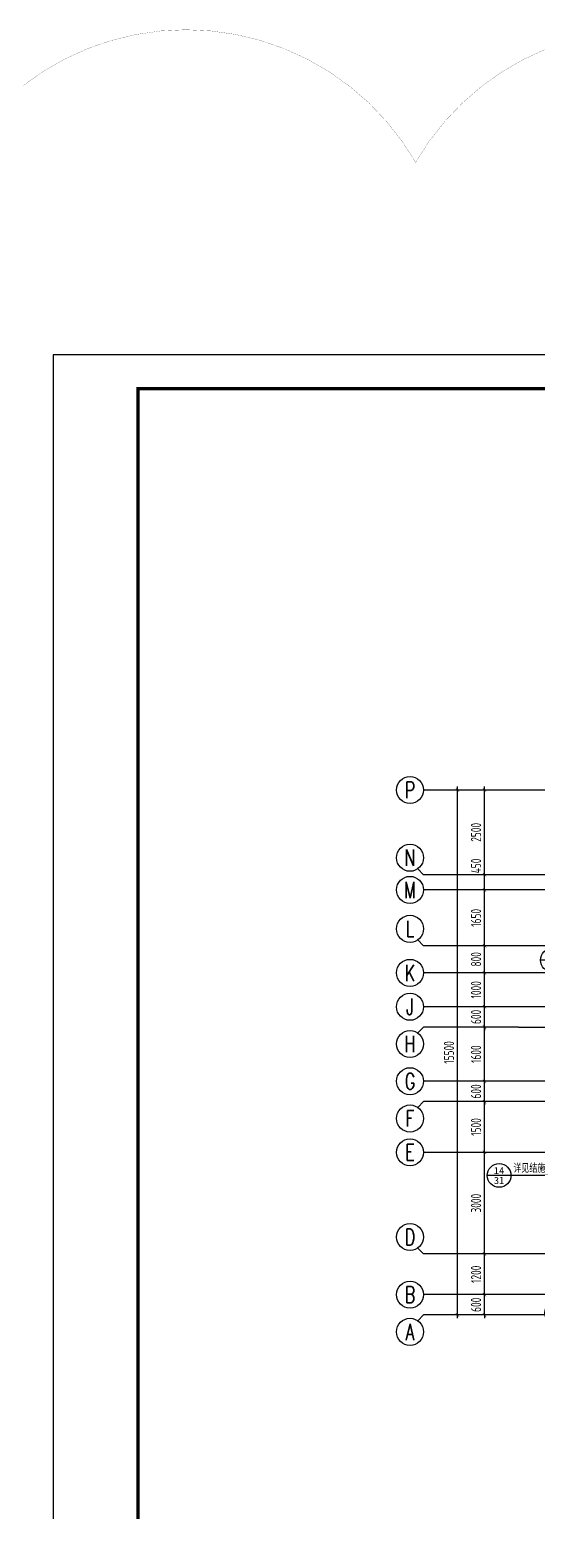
# Model space of a CAD drawing. Extents: x -461650 to 361314, y 245336 to 769729.
# Drawn here: x -27955 to -12934, y 632866 to 676646 of the extents above; entities that cross this region are included whole.
import ezdxf
from ezdxf.enums import TextEntityAlignment as Align

# ---------------------------------------------------------------- set-up
doc = ezdxf.new("R2010")
doc.units = 0
doc.header["$LTSCALE"] = 1000
doc.linetypes.add('DOTE', pattern=[2.42, 2, -0.2, 0.02, -0.2])
doc.layers.get('0').update_dxf_attribs({"linetype": 'CONTINUOUS'})
doc.layers.get('DEFPOINTS').update_dxf_attribs({"linetype": 'CONTINUOUS'})
for name, color, linetype in [('-TK', 7, 'CONTINUOUS'), ('A-AXIS', 1, 'CONTINUOUS'), ('A-DOTE', 10, 'DOTE'), ('AXIS_NUM', 7, 'CONTINUOUS'), ('DIM_IDEN', 67, 'CONTINUOUS'), ('PUB_TEXT', 2, 'CONTINUOUS'), ('S-Y一般标注', 3, 'CONTINUOUS'), ('水平筋标注', 7, 'CONTINUOUS')]:
    doc.layers.add(name, color=color, linetype=linetype)
doc.styles.add('_TCH_AXIS', font='COMPLEX', dxfattribs={"bigfont": 'GBCBIG'})
doc.styles.add('_TCH_LABEL', font='simhei.ttf')
doc.styles.add('TSSD_Axis', font='complex.shx', dxfattribs={"width": 0.7, "bigfont": 'hztxt.shx'})
doc.styles.add('TSSD_DIMENSION', font='Tssdeng.shx', dxfattribs={"width": 0.7, "bigfont": 'tssdchn.shx'})
doc.dimstyles.new('TSSD_100_100', dxfattribs={"dimtxt": 300, "dimasz": 100, "dimexe": 100, "dimexo": 250, "dimgap": 100, "dimtad": 1, "dimdec": 0, "dimzin": 0, "dimdsep": 46, "dimtxsty": 'TSSD_DIMENSION', "dimblk": 'ARCHTICK', "dimcen": 0, "dimdle": 100, "dimclrt": 7, "dimadec": 0, "dimazin": 0, "dimtfac": 1, "dimtdec": 0, "dimtix": 1, "dimtmove": 2, "dimatfit": 3, "dimldrblk": 'ARCHTICK', "dimfxl": 0, "dimtolj": 1, "dimtzin": 0, "dimarcsym": 0})

# ---------------------------------------------------------------- blocks, each defined once
blk = doc.blocks.new('ts_axno')
at = {"color": 0, "linetype": 'ByBlock', "lineweight": -2}
blk.add_circle((0, 0), 0.5, dxfattribs=at)
at = {"color": 0, "linetype": 'ByBlock', "lineweight": -2, "style": 'TSSD_Axis', "width": 0.7}
blk.add_attdef('A', text='', height=0.6, dxfattribs=at).set_placement((0, 0), align=Align.MIDDLE_CENTER)
blk = doc.blocks.new('_ArchTick')
at = {"color": 0, "linetype": 'ByBlock', "const_width": 0.15}
blk.add_lwpolyline([(-0.5, -0.5), (0.5, 0.5)], dxfattribs=at)
blk = doc.blocks.new('*D1644')
at = {"layer": 'DEFPOINTS', "color": 0}
for p in [(2600, 5200), (3600, 5200), (3600, 4600)]:
    blk.add_point(p, dxfattribs=at)
at = {"layer": 'S-Y一般标注', "color": 0, "lineweight": -2}
for p, q in [((2600, 5200), (2600, 5300)), ((3350, 5200), (2500, 5200)), ((2600, 4600), (2600, 5200)), ((3350, 4600), (2500, 4600)), ((2600, 4600), (2600, 4500))]:
    blk.add_line(p, q, dxfattribs=at)
at = {"layer": 'S-Y一般标注', "color": 0, "lineweight": -2, "xscale": 100, "yscale": 100, "zscale": 100}
for p, rotation in [((2600, 5200), 270), ((2600, 4600), 90)]:
    blk.add_blockref('_ArchTick', p, dxfattribs=dict(at, rotation=rotation))
at = {"layer": 'S-Y一般标注', "color": 7, "insert": (2350, 4900), "char_height": 300, "attachment_point": 5, "rotation": 90, "style": 'TSSD_DIMENSION'}
blk.add_mtext('\\A1;600', dxfattribs=at)
blk = doc.blocks.new('*D1645')
at = {"layer": 'DEFPOINTS', "color": 0}
for p in [(2600, 10900), (3600, 10900), (3600, 9400)]:
    blk.add_point(p, dxfattribs=at)
at = {"layer": 'S-Y一般标注', "color": 0, "lineweight": -2}
for p, q in [((2600, 9300), (2600, 11000)), ((3350, 10900), (2500, 10900)), ((3350, 9400), (2500, 9400))]:
    blk.add_line(p, q, dxfattribs=at)
at = {"layer": 'S-Y一般标注', "color": 0, "lineweight": -2, "xscale": 100, "yscale": 100, "zscale": 100}
for p, rotation in [((2600, 10900), 90), ((2600, 9400), 270)]:
    blk.add_blockref('_ArchTick', p, dxfattribs=dict(at, rotation=rotation))
at = {"layer": 'S-Y一般标注', "color": 7, "insert": (2350, 10150), "char_height": 300, "attachment_point": 5, "rotation": 90, "style": 'TSSD_DIMENSION'}
blk.add_mtext('\\A1;1500', dxfattribs=at)
blk = doc.blocks.new('*D1646')
at = {"layer": 'DEFPOINTS', "color": 0}
for p in [(2600, 11500), (3600, 11500), (3600, 10900)]:
    blk.add_point(p, dxfattribs=at)
at = {"layer": 'S-Y一般标注', "color": 0, "lineweight": -2}
for p, q in [((3350, 11500), (2500, 11500)), ((2600, 11500), (2600, 11600)), ((2600, 10900), (2600, 11500)), ((3350, 10900), (2500, 10900)), ((2600, 10900), (2600, 10800))]:
    blk.add_line(p, q, dxfattribs=at)
at = {"layer": 'S-Y一般标注', "color": 0, "lineweight": -2, "xscale": 100, "yscale": 100, "zscale": 100}
for p, rotation in [((2600, 11500), 270), ((2600, 10900), 90)]:
    blk.add_blockref('_ArchTick', p, dxfattribs=dict(at, rotation=rotation))
at = {"layer": 'S-Y一般标注', "color": 7, "insert": (2350, 11200), "char_height": 300, "attachment_point": 5, "rotation": 90, "style": 'TSSD_DIMENSION'}
blk.add_mtext('\\A1;600', dxfattribs=at)
blk = doc.blocks.new('*D1647')
at = {"layer": 'DEFPOINTS', "color": 0}
for p in [(2600, 13100), (3600, 13100), (3600, 11500)]:
    blk.add_point(p, dxfattribs=at)
at = {"layer": 'S-Y一般标注', "color": 0, "lineweight": -2}
for p, q in [((2600, 11400), (2600, 13200)), ((3350, 13100), (2500, 13100)), ((3350, 11500), (2500, 11500))]:
    blk.add_line(p, q, dxfattribs=at)
at = {"layer": 'S-Y一般标注', "color": 0, "lineweight": -2, "xscale": 100, "yscale": 100, "zscale": 100}
for p, rotation in [((2600, 13100), 90), ((2600, 11500), 270)]:
    blk.add_blockref('_ArchTick', p, dxfattribs=dict(at, rotation=rotation))
at = {"layer": 'S-Y一般标注', "color": 7, "insert": (2350, 12300), "char_height": 300, "attachment_point": 5, "rotation": 90, "style": 'TSSD_DIMENSION'}
blk.add_mtext('\\A1;1600', dxfattribs=at)
blk = doc.blocks.new('*D1648')
at = {"layer": 'DEFPOINTS', "color": 0}
for p in [(2600, 13700), (3600, 13700), (3600, 13100)]:
    blk.add_point(p, dxfattribs=at)
at = {"layer": 'S-Y一般标注', "color": 0, "lineweight": -2}
for p, q in [((3350, 13700), (2500, 13700)), ((2600, 13700), (2600, 13800)), ((2600, 13100), (2600, 13700)), ((3350, 13100), (2500, 13100)), ((2600, 13100), (2600, 13000))]:
    blk.add_line(p, q, dxfattribs=at)
at = {"layer": 'S-Y一般标注', "color": 0, "lineweight": -2, "xscale": 100, "yscale": 100, "zscale": 100}
for p, rotation in [((2600, 13700), 270), ((2600, 13100), 90)]:
    blk.add_blockref('_ArchTick', p, dxfattribs=dict(at, rotation=rotation))
at = {"layer": 'S-Y一般标注', "color": 7, "insert": (2350, 13400), "char_height": 300, "attachment_point": 5, "rotation": 90, "style": 'TSSD_DIMENSION'}
blk.add_mtext('\\A1;600', dxfattribs=at)
blk = doc.blocks.new('*D1649')
at = {"layer": 'DEFPOINTS', "color": 0}
for p in [(2600, 14700), (3600, 14700), (3600, 13700)]:
    blk.add_point(p, dxfattribs=at)
at = {"layer": 'S-Y一般标注', "color": 0, "lineweight": -2}
for p, q in [((3350, 14700), (2500, 14700)), ((2600, 13600), (2600, 14800)), ((3350, 13700), (2500, 13700))]:
    blk.add_line(p, q, dxfattribs=at)
at = {"layer": 'S-Y一般标注', "color": 0, "lineweight": -2, "xscale": 100, "yscale": 100, "zscale": 100}
for p, rotation in [((2600, 14700), 90), ((2600, 13700), 270)]:
    blk.add_blockref('_ArchTick', p, dxfattribs=dict(at, rotation=rotation))
at = {"layer": 'S-Y一般标注', "color": 7, "insert": (2350, 14200), "char_height": 300, "attachment_point": 5, "rotation": 90, "style": 'TSSD_DIMENSION'}
blk.add_mtext('\\A1;1000', dxfattribs=at)
blk = doc.blocks.new('*D1650')
at = {"layer": 'DEFPOINTS', "color": 0}
for p in [(1800, 20100), (3600, 20100), (3600, 4600)]:
    blk.add_point(p, dxfattribs=at)
at = {"layer": 'S-Y一般标注', "color": 0, "lineweight": -2}
for p, q in [((1800, 4500), (1800, 20200)), ((3350, 20100), (1700, 20100)), ((3350, 4600), (1700, 4600))]:
    blk.add_line(p, q, dxfattribs=at)
at = {"layer": 'S-Y一般标注', "color": 0, "lineweight": -2, "xscale": 100, "yscale": 100, "zscale": 100}
for p, rotation in [((1800, 20100), 90), ((1800, 4600), 270)]:
    blk.add_blockref('_ArchTick', p, dxfattribs=dict(at, rotation=rotation))
at = {"layer": 'S-Y一般标注', "color": 7, "insert": (1550, 12350), "char_height": 300, "attachment_point": 5, "rotation": 90, "style": 'TSSD_DIMENSION'}
blk.add_mtext('\\A1;15500', dxfattribs=at)
blk = doc.blocks.new('*D1651')
at = {"layer": 'DEFPOINTS', "color": 0}
for p in [(2600, 15500), (3600, 15500), (3600, 14700)]:
    blk.add_point(p, dxfattribs=at)
at = {"layer": 'S-Y一般标注', "color": 0, "lineweight": -2}
for p, q in [((3350, 15500), (2500, 15500)), ((2600, 14600), (2600, 15600)), ((3350, 14700), (2500, 14700))]:
    blk.add_line(p, q, dxfattribs=at)
at = {"layer": 'S-Y一般标注', "color": 0, "lineweight": -2, "xscale": 100, "yscale": 100, "zscale": 100}
for p, rotation in [((2600, 15500), 90), ((2600, 14700), 270)]:
    blk.add_blockref('_ArchTick', p, dxfattribs=dict(at, rotation=rotation))
at = {"layer": 'S-Y一般标注', "color": 7, "insert": (2350, 15100), "char_height": 300, "attachment_point": 5, "rotation": 90, "style": 'TSSD_DIMENSION'}
blk.add_mtext('\\A1;800', dxfattribs=at)
blk = doc.blocks.new('*D1652')
at = {"layer": 'DEFPOINTS', "color": 0}
for p in [(2600, 17600), (3600, 17600), (3600, 17150)]:
    blk.add_point(p, dxfattribs=at)
at = {"layer": 'S-Y一般标注', "color": 0, "lineweight": -2}
for p, q in [((3350, 17600), (2500, 17600)), ((2600, 17050), (2600, 17700)), ((3350, 17150), (2500, 17150))]:
    blk.add_line(p, q, dxfattribs=at)
at = {"layer": 'S-Y一般标注', "color": 0, "lineweight": -2, "xscale": 100, "yscale": 100, "zscale": 100}
for p, rotation in [((2600, 17600), 90), ((2600, 17150), 270)]:
    blk.add_blockref('_ArchTick', p, dxfattribs=dict(at, rotation=rotation))
at = {"layer": 'S-Y一般标注', "color": 7, "insert": (2350, 17858), "char_height": 300, "attachment_point": 5, "rotation": 90, "style": 'TSSD_DIMENSION'}
blk.add_mtext('\\A1;450', dxfattribs=at)
blk = doc.blocks.new('*D1653')
at = {"layer": 'DEFPOINTS', "color": 0}
for p in [(2600, 20100), (3600, 20100), (3600, 17600)]:
    blk.add_point(p, dxfattribs=at)
at = {"layer": 'S-Y一般标注', "color": 0, "lineweight": -2}
for p, q in [((2600, 17500), (2600, 20200)), ((3350, 20100), (2500, 20100)), ((3350, 17600), (2500, 17600))]:
    blk.add_line(p, q, dxfattribs=at)
at = {"layer": 'S-Y一般标注', "color": 0, "lineweight": -2, "xscale": 100, "yscale": 100, "zscale": 100}
for p, rotation in [((2600, 20100), 90), ((2600, 17600), 270)]:
    blk.add_blockref('_ArchTick', p, dxfattribs=dict(at, rotation=rotation))
at = {"layer": 'S-Y一般标注', "color": 7, "insert": (2350, 18850), "char_height": 300, "attachment_point": 5, "rotation": 90, "style": 'TSSD_DIMENSION'}
blk.add_mtext('\\A1;2500', dxfattribs=at)
blk = doc.blocks.new('*D1654')
at = {"layer": 'DEFPOINTS', "color": 0}
for p in [(2600, 6400), (3600, 6400), (3600, 5200)]:
    blk.add_point(p, dxfattribs=at)
at = {"layer": 'S-Y一般标注', "color": 0, "lineweight": -2}
for p, q in [((3350, 6400), (2500, 6400)), ((2600, 5100), (2600, 6500)), ((3350, 5200), (2500, 5200))]:
    blk.add_line(p, q, dxfattribs=at)
at = {"layer": 'S-Y一般标注', "color": 0, "lineweight": -2, "xscale": 100, "yscale": 100, "zscale": 100}
for p, rotation in [((2600, 6400), 90), ((2600, 5200), 270)]:
    blk.add_blockref('_ArchTick', p, dxfattribs=dict(at, rotation=rotation))
at = {"layer": 'S-Y一般标注', "color": 7, "insert": (2350, 5800), "char_height": 300, "attachment_point": 5, "rotation": 90, "style": 'TSSD_DIMENSION'}
blk.add_mtext('\\A1;1200', dxfattribs=at)
blk = doc.blocks.new('*D1655')
at = {"layer": 'DEFPOINTS', "color": 0}
for p in [(2600, 9400), (3600, 9400), (3600, 6400)]:
    blk.add_point(p, dxfattribs=at)
at = {"layer": 'S-Y一般标注', "color": 0, "lineweight": -2}
for p, q in [((3350, 9400), (2500, 9400)), ((2600, 6300), (2600, 9500)), ((3350, 6400), (2500, 6400))]:
    blk.add_line(p, q, dxfattribs=at)
at = {"layer": 'S-Y一般标注', "color": 0, "lineweight": -2, "xscale": 100, "yscale": 100, "zscale": 100}
for p, rotation in [((2600, 9400), 90), ((2600, 6400), 270)]:
    blk.add_blockref('_ArchTick', p, dxfattribs=dict(at, rotation=rotation))
at = {"layer": 'S-Y一般标注', "color": 7, "insert": (2350, 7900), "char_height": 300, "attachment_point": 5, "rotation": 90, "style": 'TSSD_DIMENSION'}
blk.add_mtext('\\A1;3000', dxfattribs=at)
blk = doc.blocks.new('*D1690')
at = {"layer": 'DEFPOINTS', "color": 0}
for p in [(2600, 17150), (3600, 17150), (3600, 15500)]:
    blk.add_point(p, dxfattribs=at)
at = {"layer": 'S-Y一般标注', "color": 0, "lineweight": -2}
for p, q in [((3350, 17150), (2500, 17150)), ((2600, 15400), (2600, 17250)), ((3350, 15500), (2500, 15500))]:
    blk.add_line(p, q, dxfattribs=at)
at = {"layer": 'S-Y一般标注', "color": 0, "lineweight": -2, "xscale": 100, "yscale": 100, "zscale": 100}
for p, rotation in [((2600, 17150), 90), ((2600, 15500), 270)]:
    blk.add_blockref('_ArchTick', p, dxfattribs=dict(at, rotation=rotation))
at = {"layer": 'S-Y一般标注', "color": 7, "insert": (2350, 16325), "char_height": 300, "attachment_point": 5, "rotation": 90, "style": 'TSSD_DIMENSION'}
blk.add_mtext('\\A1;1650', dxfattribs=at)
blk = doc.blocks.new('20210810.07371259')
at = {"layer": 'DIM_IDEN'}
for p, q in [((14226, 18952), (15135, 18952)), ((14226, 17505), (14226, 18952)), ((15835, 18952), (15135, 18952)), ((9445, 16098), (8745, 16098)), ((10290, 16098), (9445, 16098)), ((11016, 16098), (10290, 16098)), ((17216, 16098), (17942, 16098)), ((17942, 16098), (18787, 16098)), ((19487, 16098), (18787, 16098)), ((5101, 14161), (4401, 14161)), ((6010, 14161), (5101, 14161)), ((6010, 12105), (6010, 14161)), ((7376, 14161), (6676, 14161)), ((8285, 14161), (7376, 14161)), ((8285, 12105), (8285, 14161)), ((9170, 14161), (8470, 14161)), ((10079, 14161), (9170, 14161)), ((10079, 12105), (10079, 14161)), ((19553, 14161), (20462, 14161)), ((19553, 12105), (19553, 14161)), ((21162, 14161), (20462, 14161)), ((21347, 14161), (22256, 14161)), ((21347, 12105), (21347, 14161)), ((22956, 14161), (22256, 14161)), ((23622, 14161), (24531, 14161)), ((23622, 12105), (23622, 14161)), ((25231, 14161), (24531, 14161)), ((26054, 14161), (26963, 14161)), ((26054, 11105), (26054, 14161)), ((27663, 14161), (26963, 14161)), ((2669, 12581), (1969, 12581)), ((3578, 12581), (2669, 12581)), ((3578, 11105), (3578, 12581)), ((1096, 6223), (396, 6223)), ((1690, 6223), (1096, 6223)), ((2416, 6223), (1690, 6223)), ((3706, 3405), (3706, 2166)), ((25926, 3405), (25926, 2166)), ((4973, 2530), (5420, 2530)), ((5420, 2530), (6536, 2530)), ((7036, 2530), (6536, 2530)), ((9889, 2205), (9889, 1143)), ((11712, 2195), (11712, 1143)), ((13691, 2205), (13691, 1143)), ((15941, 2205), (15941, 1143)), ((17946, 2195), (17946, 1143)), ((19743, 2205), (19743, 1143)), ((23096, 2530), (22596, 2530)), ((24212, 2530), (23096, 2530)), ((24659, 2530), (24212, 2530)), ((2797, 2166), (2097, 2166)), ((3706, 2166), (2797, 2166)), ((25926, 2166), (26835, 2166)), ((27535, 2166), (26835, 2166)), ((8980, 1143), (8280, 1143)), ((9889, 1143), (8980, 1143)), ((10803, 1143), (10103, 1143)), ((11712, 1143), (10803, 1143)), ((12782, 1143), (12082, 1143)), ((13691, 1143), (12782, 1143)), ((15941, 1143), (16850, 1143)), ((17550, 1143), (16850, 1143)), ((17946, 1143), (18855, 1143)), ((19555, 1143), (18855, 1143)), ((19743, 1143), (20652, 1143)), ((21352, 1143), (20652, 1143))]:
    blk.add_line(p, q, dxfattribs=at)
for points, const_width in [([(14331, 17505), (14331, 17705)], 35), ([(11016, 16203), (10816, 16203)], 35), ([(17216, 16203), (17416, 16203)], 35), ([(5905, 12105), (5905, 12305)], 35), ([(8180, 12105), (8180, 12305)], 35), ([(9974, 12105), (9974, 12305)], 35), ([(19658, 12105), (19658, 12305)], 35), ([(21452, 12105), (21452, 12305)], 35), ([(23727, 12105), (23727, 12305)], 35), ([(3473, 11105), (3473, 11305)], 35), ([(26159, 11105), (26159, 11305)], 35), ([(2416, 6328), (2216, 6328)], 35), ([(3601, 3405), (3601, 3205)], 35), ([(26031, 3405), (26031, 3205)], 35), ([(4973, 2455), (5116, 2455)], 25), ([(9784, 2205), (9784, 2005)], 35), ([(11607, 2195), (11607, 1995)], 35), ([(13586, 2205), (13586, 2005)], 35), ([(16046, 2205), (16046, 2005)], 35), ([(18051, 2195), (18051, 1995)], 35), ([(19848, 2205), (19848, 2005)], 35), ([(24659, 2455), (24516, 2455)], 25)]:
    blk.add_lwpolyline(points, dxfattribs=dict(at, const_width=const_width))
for centre, radius in [((15485, 18952), 350), ((9095, 16098), 350), ((19137, 16098), 350), ((4751, 14161), 350), ((7026, 14161), 350), ((8820, 14161), 350), ((20812, 14161), 350), ((22606, 14161), 350), ((24881, 14161), 350), ((27313, 14161), 350), ((2319, 12581), 350), ((746, 6223), 350), ((6786, 2530), 250), ((22846, 2530), 250), ((2447, 2166), 350), ((27185, 2166), 350), ((8630, 1143), 350), ((10453, 1143), 350), ((12432, 1143), 350), ((17200, 1143), 350), ((19205, 1143), 350), ((21002, 1143), 350)]:
    blk.add_circle(centre, radius, dxfattribs=at)
at = {"layer": 'PUB_TEXT', "style": '_TCH_AXIS'}
for height, p in [(236.3, (14405, 19035)), (236.3, (9515, 16182)), (236.3, (18057, 16182)), (236.3, (5171, 14245)), (236.3, (7446, 14245)), (236.3, (9240, 14245)), (236.3, (19732, 14245)), (236.3, (21526, 14245)), (236.3, (23802, 14245)), (236.3, (26233, 14245)), (236.3, (2739, 12665)), (236.3, (1166, 6306)), (168.8, (6015, 2589)), (168.8, (23146, 2589)), (236.3, (2867, 2249)), (236.3, (26105, 2249)), (236.3, (9050, 1226)), (236.3, (10873, 1226)), (236.3, (12852, 1226)), (236.3, (16120, 1226)), (236.3, (18125, 1226)), (236.3, (19922, 1226))]:
    blk.add_text('详见结施', height=height, dxfattribs=at).set_placement(p)
at = {"layer": 'PUB_TEXT', "style": '_TCH_LABEL'}
for s, height, width, p, p2 in [('30', 212, 1.017143, (15330, 18700), (15640, 18700)), ('12', 211.6, 1.022989, (15329, 18993), (15641, 18993)), ('19', 212.3, 1.011364, (8941, 16139), (9250, 16139)), ('19', 212.3, 1.011364, (18982, 16139), (19291, 16139)), ('31', 212.3, 1.011364, (8941, 15845), (9250, 15845)), ('31', 212.3, 1.011364, (18982, 15845), (19291, 15845)), ('29', 211.6, 1.022989, (4595, 13909), (4906, 13909)), ('9', 242, 1.011364, (4663, 14200), (4839, 14200)), ('29', 211.6, 1.022989, (6870, 13909), (7182, 13909)), ('10', 213.8, 0.988889, (6874, 14202), (7178, 14202)), ('29', 211.6, 1.022989, (8664, 13909), (8976, 13909)), ('9', 242, 1.011364, (8732, 14200), (8908, 14200)), ('29', 211.6, 1.022989, (20656, 13909), (20967, 13909)), ('9', 242, 1.011364, (20724, 14200), (20900, 14200)), ('29', 211.6, 1.022989, (22450, 13909), (22761, 13909)), ('10', 213.8, 0.988889, (22454, 14202), (22758, 14202)), ('29', 211.6, 1.022989, (24725, 13909), (25037, 13909)), ('9', 242, 1.011364, (24793, 14200), (24969, 14200)), ('28', 212.3, 1.011364, (27159, 13908), (27467, 13908)), ('8', 242, 1.017143, (27225, 14200), (27401, 14200)), ('7', 241, 1.053254, (2228, 12620), (2410, 12620)), ('28', 212.3, 1.011364, (2164, 12328), (2473, 12328)), ('31', 212.3, 1.011364, (592, 5970), (901, 5970)), ('14', 210.8, 1.034884, (589, 6263), (903, 6263)), ('6', 173, 1.011364, (6723, 2558), (6849, 2558)), ('6', 173, 1.011364, (22783, 2558), (22908, 2558)), ('1', 241, 1.034884, (2357, 2205), (2537, 2205)), ('27', 151.1, 1.022989, (6675, 2350), (6897, 2350)), ('27', 151.1, 1.022989, (22734, 2350), (22957, 2350)), ('3', 242, 1.00565, (27098, 2205), (27272, 2205)), ('25', 212.7, 1.00565, (2293, 1913), (2601, 1913)), ('26', 211.6, 1.022989, (27029, 1914), (27341, 1914)), ('4', 241, 1.034884, (8540, 1182), (8720, 1182)), ('5', 241, 1.028902, (10363, 1182), (10542, 1182)), ('2', 241, 1.022989, (12343, 1182), (12521, 1182)), ('2', 241, 1.022989, (17111, 1182), (17289, 1182)), ('5', 241, 1.028902, (19115, 1182), (19294, 1182)), ('4', 241, 1.034884, (20912, 1182), (21092, 1182)), ('26', 211.6, 1.022989, (8474, 891), (8786, 891)), ('27', 211.6, 1.022989, (10297, 891), (10608, 891)), ('25', 212.7, 1.00565, (12278, 890), (12586, 890)), ('25', 212.7, 1.00565, (17046, 890), (17354, 890)), ('27', 211.6, 1.022989, (19049, 891), (19360, 891)), ('26', 211.6, 1.022989, (20846, 891), (21158, 891))]:
    blk.add_text(s, height=height, dxfattribs=dict(at, width=width)).set_placement(p, p2, align=Align.FIT)
blk = doc.blocks.new('A1')
blk.add_lwpolyline([(0, 59400), (0, 0), (84100, 0), (84100, 59400)], close=True)
at = {"const_width": 100}
blk.add_lwpolyline([(2500, 58400), (2500, 1000), (83100, 1000), (83100, 58400)], close=True, dxfattribs=at)
blk = doc.blocks.new('20210726.16350016')
at = {"layer": 'A-AXIS'}
for p, q in [((3600, 20100), (800, 20100)), ((800, 17600), (628.4, 17771.7)), ((3600, 17600), (800, 17600)), ((3600, 17150), (800, 17150)), ((800, 15500), (628.4, 15671.7)), ((3600, 15500), (800, 15500)), ((3600, 14700), (800, 14700)), ((3600, 13700), (800, 13700)), ((800, 13100.3), (628.4, 12928.7)), ((3600, 13100.3), (800, 13100.3)), ((3600, 11500), (800, 11500)), ((800, 10900), (628.4, 10728.4)), ((3600, 10900), (800, 10900)), ((3600, 9400), (800, 9400)), ((800, 6400), (628.4, 6571.7)), ((3600, 6400), (800, 6400)), ((3600, 5200), (800, 5200)), ((800, 4600), (628.4, 4428.4)), ((3600, 4600), (800, 4600))]:
    blk.add_line(p, q, dxfattribs=at)
at = {"layer": 'A-DOTE'}
for p, q in [((55600, 20100), (3600, 20100)), ((55600, 17600), (3600, 17600)), ((55600, 17150), (3600, 17150)), ((55600, 15500), (3600, 15500)), ((55600, 14700), (3600, 14700)), ((55600, 13700), (3600, 13700)), ((3600, 13100.3), (55600, 13100.3)), ((55600, 11500), (3600, 11500)), ((55600, 10900), (3600, 10900)), ((55600, 9400), (3600, 9400)), ((55600, 6400), (3600, 6400)), ((55600, 5200), (3600, 5200)), ((55600, 4600), (3600, 4600))]:
    blk.add_line(p, q, dxfattribs=at)
at = {"layer": 'A-AXIS'}
ref = blk.add_blockref('ts_axno', (400, 20100), dxfattribs=dict(at, xscale=800, yscale=800, zscale=800))
ref.add_attrib('G', 'P', dxfattribs={"layer": 'AXIS_NUM', "height": 480, "style": 'TSSD_Axis', "width": 0.7}).set_placement((400, 20100), align=Align.MIDDLE_CENTER)
ref = blk.add_blockref('ts_axno', (400, 18100), dxfattribs=dict(at, xscale=800, yscale=800, zscale=800))
ref.add_attrib('G', 'N', dxfattribs={"layer": 'AXIS_NUM', "height": 480, "style": 'TSSD_Axis', "width": 0.7}).set_placement((400, 18100), align=Align.MIDDLE_CENTER)
ref = blk.add_blockref('ts_axno', (400, 17150), dxfattribs=dict(at, xscale=800, yscale=800, zscale=800))
ref.add_attrib('G', 'M', dxfattribs={"layer": 'AXIS_NUM', "height": 480, "style": 'TSSD_Axis', "width": 0.7}).set_placement((400, 17150), align=Align.MIDDLE_CENTER)
ref = blk.add_blockref('ts_axno', (400, 16000), dxfattribs=dict(at, xscale=800, yscale=800, zscale=800))
ref.add_attrib('G', 'L', dxfattribs={"layer": 'AXIS_NUM', "height": 480, "style": 'TSSD_Axis', "width": 0.7}).set_placement((400, 16000), align=Align.MIDDLE_CENTER)
ref = blk.add_blockref('ts_axno', (400, 14700), dxfattribs=dict(at, xscale=800, yscale=800, zscale=800))
ref.add_attrib('G', 'K', dxfattribs={"layer": 'AXIS_NUM', "height": 480, "style": 'TSSD_Axis', "width": 0.7}).set_placement((400, 14700), align=Align.MIDDLE_CENTER)
ref = blk.add_blockref('ts_axno', (400, 13700), dxfattribs=dict(at, xscale=800, yscale=800, zscale=800))
ref.add_attrib('G', 'J', dxfattribs={"layer": 'AXIS_NUM', "height": 480, "style": 'TSSD_Axis', "width": 0.7}).set_placement((400, 13700), align=Align.MIDDLE_CENTER)
ref = blk.add_blockref('ts_axno', (400, 12600.3), dxfattribs=dict(at, xscale=800, yscale=800, zscale=800))
ref.add_attrib('C', 'H', dxfattribs={"layer": 'AXIS_NUM', "height": 480, "style": 'TSSD_Axis', "width": 0.7}).set_placement((400, 12600.3), align=Align.MIDDLE_CENTER)
ref = blk.add_blockref('ts_axno', (400, 11500), dxfattribs=dict(at, xscale=800, yscale=800, zscale=800))
ref.add_attrib('D', 'G', dxfattribs={"layer": 'AXIS_NUM', "height": 480, "style": 'TSSD_Axis', "width": 0.7}).set_placement((400, 11500), align=Align.MIDDLE_CENTER)
ref = blk.add_blockref('ts_axno', (400, 10400), dxfattribs=dict(at, xscale=800, yscale=800, zscale=800))
ref.add_attrib('C', 'F', dxfattribs={"layer": 'AXIS_NUM', "height": 480, "style": 'TSSD_Axis', "width": 0.7}).set_placement((400, 10400), align=Align.MIDDLE_CENTER)
ref = blk.add_blockref('ts_axno', (400, 9400), dxfattribs=dict(at, xscale=800, yscale=800, zscale=800))
ref.add_attrib('B', 'E', dxfattribs={"layer": 'AXIS_NUM', "height": 480, "style": 'TSSD_Axis', "width": 0.7}).set_placement((400, 9400), align=Align.MIDDLE_CENTER)
ref = blk.add_blockref('ts_axno', (400, 6900), dxfattribs=dict(at, xscale=800, yscale=800, zscale=800, rotation=180))
ref.add_attrib('C', 'D', dxfattribs={"layer": 'AXIS_NUM', "height": 480, "style": 'TSSD_Axis', "width": 0.7}).set_placement((400, 6900), align=Align.MIDDLE_CENTER)
ref = blk.add_blockref('ts_axno', (400, 5200), dxfattribs=dict(at, xscale=800, yscale=800, zscale=800))
ref.add_attrib('A', 'B', dxfattribs={"layer": 'AXIS_NUM', "height": 480, "style": 'TSSD_Axis', "width": 0.7}).set_placement((400, 5200), align=Align.MIDDLE_CENTER)
ref = blk.add_blockref('ts_axno', (400, 4100), dxfattribs=dict(at, xscale=800, yscale=800, zscale=800))
ref.add_attrib('F', 'A', dxfattribs={"layer": 'AXIS_NUM', "height": 480, "style": 'TSSD_Axis', "width": 0.7}).set_placement((400, 4100), align=Align.MIDDLE_CENTER)
at = {"layer": 'S-Y一般标注'}
for base, p1, p2, picture, middle in [((1800, 20100), (3600, 4600), (3600, 20100), '*D1650', (1550, 12350)), ((2600, 20100), (3600, 17600), (3600, 20100), '*D1653', (2350, 18850)), ((2600, 17150), (3600, 15500), (3600, 17150), '*D1690', (2350, 16325)), ((2600, 15500), (3600, 14700), (3600, 15500), '*D1651', (2350, 15100)), ((2600, 14700), (3600, 13700), (3600, 14700), '*D1649', (2350, 14200)), ((2600, 13700), (3600, 13100.3), (3600, 13700), '*D1648', (2350, 13400.2)), ((2600, 13100.3), (3600, 11500), (3600, 13100.3), '*D1647', (2350, 12300.2)), ((2600, 11500), (3600, 10900), (3600, 11500), '*D1646', (2350, 11200)), ((2600, 10900), (3600, 9400), (3600, 10900), '*D1645', (2350, 10150)), ((2600, 9400), (3600, 6400), (3600, 9400), '*D1655', (2350, 7900)), ((2600, 6400), (3600, 5200), (3600, 6400), '*D1654', (2350, 5800)), ((2600, 5200), (3600, 4600), (3600, 5200), '*D1644', (2350, 4900))]:
    dim = blk.add_linear_dim(base=base, p1=p1, p2=p2, angle=90, dimstyle='TSSD_100_100', dxfattribs=at)
    dim.commit()
    dim.dimension.update_dxf_attribs({"geometry": picture, "text_midpoint": middle})
dim = blk.add_linear_dim(base=(2600, 17600), p1=(3600, 17150), p2=(3600, 17600), angle=90, dimstyle='TSSD_100_100', dxfattribs=at)
dim.commit()
dim.dimension.update_dxf_attribs({"geometry": '*D1652', "text_midpoint": (2350, 17858.1), "dimtype": 160})

msp = doc.modelspace()

# ---------------------------------------------------------------- linework, layer by layer
at = {"layer": '水平筋标注', "const_width": 5}
msp.add_lwpolyline([(-30123.8, 672727.03, -0.57735027), (-16556.96, 672727.03, -0.57735027), (-2990.13, 672727.03, -0.57735027), (10576.7, 672727.03, -0.57735027), (24143.53, 672727.03, -0.57735027), (37710.36, 672727.03, -0.57735027), (51277.19, 672727.03, -0.57735027), (51277.19, 659160.2, -0.57735027), (51277.19, 645593.37, -0.57735027), (51277.19, 632026.54, -0.57735027), (51277.19, 618459.71, -0.57735027), (51277.19, 604892.87, -0.57735027), (37710.36, 604892.87, -0.57735027), (24143.53, 604892.87, -0.57735027), (10576.7, 604892.87, -0.57735027), (-2990.13, 604892.87, -0.57735027), (-16556.96, 604892.87, -0.57735027), (-30123.8, 604892.87, -0.57735027), (-30123.8, 618459.71, -0.57735027), (-30123.8, 632026.54, -0.57735027), (-30123.8, 645593.37, -0.57735027), (-30123.8, 659160.2, -0.57735027), (-30123.8, 672727.03, -0.57735027), (-30123.8, 672727.03, -0.57735027)], format="xyb", dxfattribs=at)

# ---------------------------------------------------------------- block references
at = {"layer": '-TK'}
msp.add_blockref('A1', (-27258.09, 607642.09), dxfattribs=at)
at = {"layer": 'A-DOTE'}
msp.add_blockref('20210726.16350016', (-17123.27, 634095), dxfattribs=at)
at = {"layer": 'PUB_TEXT'}
msp.add_blockref('20210810.07371259', (-14839.15, 636590.42), dxfattribs=at)

doc.saveas('drawing.dxf')
